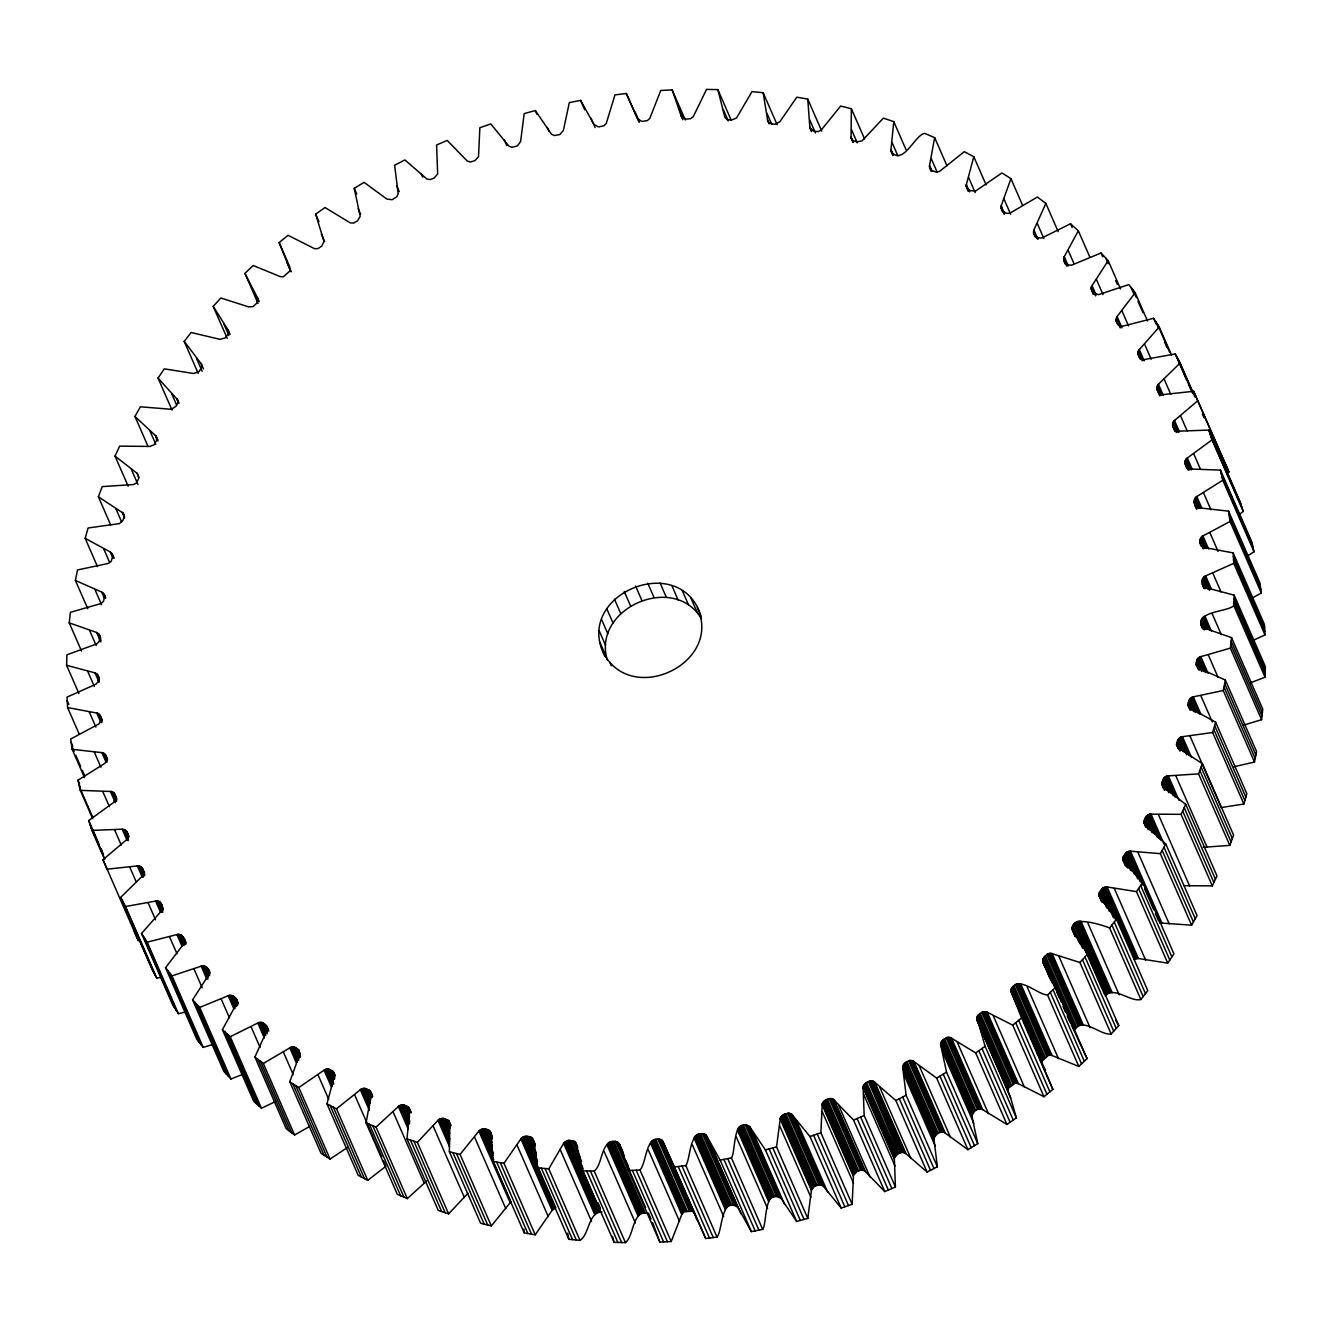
<?xml version="1.0" encoding="UTF-8"?>
<svg xmlns="http://www.w3.org/2000/svg" width="1332" height="1332" viewBox="0 0 1332 1332"><rect width="100%" height="100%" fill="white"/><g stroke="black" fill="none" stroke-linecap="round" stroke-linejoin="round"><path stroke-width="1.5" d="M1075.24 936.479C1061.221 911.454 1101.581 924.741 1109.606 927.971L1140.858 999.499L1147.801 990.642L1102.763 887.928L1107.142 886.962L1136.479 891.624L1167.731 963.153L1138.394 958.491L1134.015 959.456M892.84 155.511L890.975 149.667L893.772 121.628L883.382 118.132L861.954 140.976L856.543 141.875L852.647 140.376L851.031 137.779L851.381 108.741L840.659 106.044L821.095 130.236L817.981 131.652L813.735 131.102L809.873 127.855L807.758 99.084L800.432 97.802L796.769 97.203L779.903 121.711L775.041 124.342L769.779 123.36L767.732 121.046L763.153 92.707L751.981 91.625L736.496 118.049L731.351 120.08L727.106 119.497L724.858 117.366L717.865 89.627L706.543 89.377L693.256 116.683L690.525 118.715L686.18 119.097L681.518 116.85L672.144 89.893L660.772 90.476L649.766 118.481L647.202 120.679L641.724 121.428L637.495 118.598L626.306 93.49L614.951 94.888L606.276 123.426L603.879 125.807L598.451 126.94L593.972 124.442L580.602 100.383L576.839 101.099L569.33 102.597L563.369 130.469L559.823 134.549L554.378 135.548L551.465 134.216L535.347 110.556L524.209 113.57L520.596 141.608L517.382 145.904L512.004 147.286L508.974 146.187L490.792 123.926L479.87 127.722L478.488 156.81L474.708 160.722L470.496 162.005L467.349 161.139L447.219 140.426L436.58 144.988L437.662 173.893L434.215 178.022L430.086 179.62L426.856 178.988L404.895 159.94L394.622 165.235L398.151 193.773L396.853 196.736L392.157 199.683L386.829 199.067L364.086 182.351L354.229 188.345L360.206 216.35L357.442 220.896L353.596 223.043L350.249 222.894L325.041 207.526L315.651 214.169L324.042 241.492L321.661 246.187L317.965 248.601L314.602 248.701L288.012 235.298L279.154 242.574L290.659 271.262M1247.618 555.927L1254.045 551.748L1251.697 541.641L1220.445 470.113L1189.276 468.964L1186.562 467.332L1185.497 464.868L1184.947 461.571L1186.396 458.658L1212.003 439.91L1208.79 430.07L1177.405 431.202L1174.541 429.786L1172.826 426.24L1173.642 421.212L1197.751 400.765L1193.688 391.275L1162.303 394.672L1159.306 393.473L1156.875 389.127L1158.424 384.199L1180.135 363.037L1175.24 353.929L1144.038 359.59L1140.925 358.624L1139.243 356.51L1137.878 353.496L1138.577 350.399L1159.24 326.973L1153.562 318.298L1122.726 326.19L1119.529 325.458L1116.366 321.561L1117.065 316.533L1135.197 292.757L1128.77 284.598L1098.5 294.655L1093.605 292.824L1091.308 289.593L1091.474 286.48L1108.191 260.639L1101.031 253.013L1071.511 265.185L1068.197 264.935L1065.067 262.371L1063.768 257.609L1078.337 230.786L1070.528 223.759L1041.924 237.962L1038.577 237.962L1034.448 234.948L1033.882 230.003L1045.853 203.413L1037.412 197.019L1009.939 213.17L1006.576 213.42L1002.18 210.722L1001.181 205.861L1010.938 178.655L1001.93 172.944L975.723 190.942L970.329 190.659L966.999 188.328L966.133 185.398L973.792 156.693L964.268 151.681L939.51 171.428L936.18 172.161L931.318 170.163L929.503 165.584L934.664 137.629L924.674 133.383C914.834 134.815 903.179 166.3 891.191 151.731M78.938 693.556L66.6 665.317L66.916 654.795L96.903 643.839L99.217 641.408L99.867 636.33L96.687 632.5L69.214 622.86L70.413 612.32L101.049 603.513L103.546 601.248L104.629 596.203L101.815 592.124L75.408 580.452L77.506 569.963L108.591 563.369L111.255 561.272L112.754 556.277L110.306 551.981L85.165 538.344L88.112 527.972L119.464 523.626L123.293 519.746L124.242 515.767L122.96 512.987L98.385 496.803L102.198 486.613L133.616 484.532L136.563 482.817L138.878 478.055L137.213 473.393L115.018 456.093L119.664 446.137L149.817 446.42L154.029 444.838L156.71 440.226L156.16 436.213L134.948 416.45L140.393 406.809L171.362 409.29L175.99 406.293L177.905 402.53L177.389 399.5L158.058 378.122L164.269 368.847L193.606 373.509L198.868 371.795L201.781 367.299L201.532 364.219L184.199 341.358L191.142 332.5L219.813 339.31L225.158 337.978L228.438 333.683L228.438 330.569L213.22 306.36L220.846 297.985L248.651 306.909L253.08 306.576L257.126 302.847L257.958 298.768L244.938 273.376L253.197 265.518L279.986 276.507L283.3 276.84L289.76 271.112L289.593 268.015L286.546 261.855M1250.715 682.717L1265.084 677.205L1233.832 605.677L1234.148 595.154L1205.76 587.612L1202.247 584.049L1202.48 578.97L1204.594 576.39L1233.748 563.353L1233.166 552.913L1202.979 547.219L1200.598 545.188L1199.866 541.292L1201.914 536.496L1230.052 521.461L1228.587 511.155L1197.801 507.708L1195.254 505.877L1194.188 502.081L1195.836 497.169L1222.793 480.219L1220.445 470.113M1265.084 677.205L1265.4 666.683L1234.148 595.154M524.558 1136.263L555.81 1207.791L552.097 1210.288L535.231 1234.797L503.979 1163.269L521.561 1137.894L526.823 1136.229L530.968 1137.112L533.016 1139.426L537.595 1167.764L568.847 1239.293L580.019 1240.375L548.784 1168.847L563.619 1143.339L568.264 1140.375L573.642 1140.975L575.89 1143.106L582.883 1170.845L614.135 1242.373L625.457 1242.623L594.205 1171.094C603.196 1164.235 600.466 1139.659 615.7 1141.407L659.856 1242.107L671.228 1241.524L639.976 1169.995C646.919 1162.803 645.254 1133.199 662.037 1140.209L705.694 1238.51L717.049 1237.112L685.813 1165.583C690.958 1158.107 689.21 1126.739 706.193 1135.164L738.028 1207.558L751.398 1231.617L762.67 1229.403L731.418 1157.874C736.08 1151.664 732.117 1115.916 749.949 1127.055L781.201 1198.584L796.653 1221.444L807.791 1218.43L811.404 1190.392L814.618 1186.096L819.996 1184.714L823.026 1185.813L841.208 1208.074L852.13 1204.278L853.512 1175.19L857.292 1171.278L861.504 1169.995L864.651 1170.861L884.781 1191.574L895.42 1187.012L894.338 1158.107L897.785 1153.978L901.914 1152.38L905.144 1153.013L927.105 1172.06L937.378 1166.765L933.849 1138.227L936.962 1133.865L940.958 1132L944.255 1132.383L967.914 1149.649L977.771 1143.655L971.794 1115.65L974.558 1111.104L978.404 1108.957L981.751 1109.106L1006.959 1124.474L1016.349 1117.831L1010.655 1097.951L976.922 1019.996L977.505 1015.9L981.717 1012.353L987.162 1012.187L1012.753 1025.174L1043.988 1096.702L1052.846 1089.426L1010.805 990.409C1017.265 973.476 1037.578 994.937 1047.551 994.954L1078.803 1066.482L1087.062 1058.624L1055.81 987.095L1043.172 962.67L1042.74 959.623L1044.388 956.776L1047.668 953.895L1051.015 953.312L1079.902 962.487L1111.154 1034.015L1118.78 1025.64L1087.528 954.112L1072.31 929.903M1010.655 1097.951L1008.174 1091.524L1008.257 1088.411L1015.151 1083.149L1018.397 1083.715L1043.988 1096.702M1202.746 628.92C1192.923 610.639 1226.206 612.587 1233.832 605.677M1203.296 847.285L1229.802 845.387L1233.615 835.197L1202.363 763.669L1178.62 748.151L1176.506 744.705L1177.854 739.693L1181.284 736.846L1212.636 732.5L1215.6 722.127L1189.559 707.891L1188.044 705.244L1188.66 701.215L1192.173 697.102L1223.242 690.509L1223.975 687.012L1225.34 680.019L1198.001 667.832L1196.253 665.301L1196.336 662.57L1197.202 659.223L1199.699 656.959L1230.335 648.151L1231.534 637.612L1204.061 627.971L1201.098 625.158M895.42 1187.012L864.168 1115.483L863.086 1086.579L866.533 1082.45L870.662 1080.851L873.892 1081.484L895.853 1100.532L927.105 1172.06M807.791 1218.43L776.539 1146.902L780.385 1117.814L784.448 1114.185L788.744 1113.186L791.791 1114.285L809.973 1136.546L841.208 1208.074M852.13 1204.278L820.878 1132.749L822.26 1103.662L826.04 1099.766L830.252 1098.467L833.399 1099.333L853.546 1120.046L884.781 1191.574M1167.731 963.153L1173.942 953.879L1142.689 882.35L1123.359 860.972L1123.159 856.909L1127.188 851.847L1130.518 851.181L1160.355 853.662L1191.607 925.191L1159.506 922.926M467.998 1193.239L448.618 1213.868L438.228 1210.372L406.976 1138.843L409.773 1110.805L408.408 1107.009L403.646 1104.894L399.25 1105.743L376.074 1127.088L366.084 1122.843L371.345 1093.838L368.481 1089.792L364.568 1088.311L361.238 1089.043L336.48 1108.79L326.956 1103.778L334.432 1076.123L333.017 1071.378L328.388 1069.047L325.025 1069.529L298.818 1087.528L289.81 1081.817L299.567 1054.611L298.568 1049.749L294.189 1047.052L290.809 1047.302L263.336 1063.452L254.895 1057.059L266.866 1030.468L266.3 1025.523L262.171 1022.51L258.824 1022.51L230.236 1036.712L222.411 1029.686L236.979 1002.879L236.88 999.766L234.299 996.736L229.237 995.287L199.717 1007.458L192.574 999.832L209.274 973.992L209.44 970.878L207.143 967.648L202.248 965.817L171.978 975.873L165.551 967.715L183.683 943.938L184.399 938.91L181.235 935.014L178.022 934.281L147.186 942.174L141.508 933.499L162.188 910.072L162.154 905.061L159.823 901.847L156.726 900.882L125.508 906.543L120.629 897.435L143.073 875.424L144.039 872.377L142.657 868.68L138.445 865.8L107.059 869.197L102.997 859.706L127.106 839.26L128.305 836.28L126.84 831.518L122.211 829.22L91.958 830.402L90.859 827.122L88.745 820.562L113.486 802.563L115.817 797.851L114.202 793.139L111.488 791.508L80.303 790.359L77.955 780.252L104.912 763.319L106.593 760.489L106.21 756.526L102.947 752.763L72.161 749.317L70.696 739.01L98.834 723.992L100.733 721.278L100.699 717.265L97.785 713.253L67.582 707.558L67 697.119L96.154 684.082L98.268 681.501L98.501 676.423L94.988 672.86L66.6 665.317M1243.189 725.274L1261.587 719.68L1262.786 709.14L1231.534 637.612M977.771 1143.655L946.519 1072.127L940.542 1044.121L943.306 1039.576L947.169 1037.428L950.499 1037.578L975.707 1052.946L1006.959 1124.474M1184.065 885.697L1212.336 885.863L1216.982 875.907L1185.73 804.378L1163.535 787.079L1161.87 782.417L1164.185 777.655L1167.132 775.94L1198.55 773.859L1202.363 763.669M762.67 1229.403C767.315 1223.192 763.369 1187.445 781.201 1198.584M1101.681 901.897L1098.8 894.222L1102.763 887.928M1078.803 1066.482L1052.014 1055.493L1048.7 1055.16L1042.24 1060.888L1042.407 1063.985L1045.454 1070.145M1233.948 766.733L1254.494 762.037L1256.592 751.548L1225.34 680.019M937.378 1166.765L906.126 1095.237L902.597 1066.699L905.71 1062.337L909.706 1060.472L913.003 1060.855L936.662 1078.121L967.914 1149.649M604.994 656.426C571.977 594.671 680.769 549.417 701.231 616.566M607.309 660.056C591.641 608.391 674.075 572.26 701.481 618.814M1191.607 925.191L1197.052 915.55L1165.8 844.022L1145.287 825.041L1143.838 822.343L1145.97 816.483L1149.799 814.135L1181.084 814.335L1185.73 804.378M717.049 1237.112C722.294 1231.484 721.128 1195.087 738.028 1207.558M1189.992 736.013L1221.244 807.542L1243.888 804.029L1246.835 793.656L1215.6 722.127M671.228 1241.524L681.751 1214.518L683.799 1211.887L692.39 1211.138L694.505 1213.402L696.869 1219.862M625.457 1242.623C634.248 1235.746 632.067 1209.622 648.035 1213.202M580.019 1240.375C589.527 1234.314 588.361 1211.654 602.031 1212.003M1160.355 853.662L1165.8 844.022M1111.154 1034.015C1100.082 1035.613 1082.749 1016.1 1074.325 1030.119L1043.073 958.59M1136.479 891.624L1142.689 882.35M479.653 1130.235L510.905 1201.764L491.342 1225.956L460.089 1154.428L478.871 1131.068L482.767 1128.82L488.078 1129.653L490.875 1132.616L492.99 1161.387L524.242 1232.916L535.231 1234.797M1109.606 927.971L1116.549 919.13L1099.216 896.253M406.976 1138.843L417.366 1142.34L438.794 1119.496L443.14 1118.331L448.851 1120.828L449.8 1123.742L449.367 1151.73L480.619 1223.259L491.342 1225.956M1105.177 995.903C1114.335 985.747 1129.936 1002.213 1140.858 999.499M1079.902 962.487L1087.528 954.112M366.084 1122.843L397.336 1194.371L407.326 1198.617L426.973 1180.701M1047.551 994.954L1055.81 987.095M1012.753 1025.174L1021.594 1017.898L1010.805 990.409M326.956 1103.778L358.208 1175.307L367.732 1180.319L385.88 1166.316L383.416 1160.655M1238.677 514.901L1243.256 511.438L1240.042 501.598L1208.79 430.07M975.707 1052.946L985.097 1046.303L979.403 1026.423M289.81 1081.817L321.062 1153.346L330.07 1159.056L347.652 1147.385M936.662 1078.121L946.519 1072.127M254.895 1057.059L286.147 1128.587L294.588 1134.981L309.623 1126.456M1251.214 598.567L1261.304 592.99L1259.839 582.683L1228.587 511.155M895.853 1100.532L906.126 1095.237M222.411 1029.686L253.663 1101.214L261.472 1108.241L275.374 1101.597M1252.779 640.575L1265 634.881L1264.418 624.442L1233.166 552.913M853.546 1120.046L864.168 1115.483M192.574 999.832L223.809 1071.361L230.969 1078.987L243.49 1074.042M809.973 1136.546L820.878 1132.749M165.551 967.715L196.803 1039.243L203.23 1047.402L212.387 1044.521M749.949 1127.055L765.4 1149.916L776.539 1146.902M141.508 933.499L172.76 1005.027L178.438 1013.702L185.897 1011.92M706.193 1135.164L720.146 1160.089L731.418 1157.874M120.629 897.435L151.865 968.963L156.76 978.071L162.404 977.139M662.037 1140.209L674.442 1166.982L685.813 1165.583M615.7 1141.407L619.646 1144.554L628.604 1170.578L639.976 1169.995M582.883 1170.845L594.205 1171.094M537.595 1167.764L548.784 1168.847M492.99 1161.387L503.979 1163.269M449.367 1151.73L460.089 1154.428M603.429 652.847C631.401 706.759 722.96 663.369 697.319 607.625M1115.583 1020.329L1118.78 1025.64M1087.062 1058.624L1071.428 1025.024M449.733 1128.221L445.504 1118.98L449.7 1128.42M1179.986 751.198L1176.556 743.656L1179.02 749.3M371.861 1097.368L368.481 1089.792L371.711 1097.285M1176.839 742.607L1180.152 750.082M1193.688 391.275L1229.003 472.294L1197.751 400.765M1180.135 363.037L1194.937 396.919M1202.33 413.869L1203.978 417.632M1178.52 359.99L1193.322 393.872M1176.889 356.959L1192.523 392.724M1175.24 353.929L1186.762 380.286M1188.41 384.049L1190.875 389.693M1209.889 433.35L1241.141 504.878M1210.955 436.63L1242.207 508.141M1212.003 439.91L1243.256 511.438M1159.24 326.973L1171.577 355.211M1157.358 324.059L1169.696 352.297M1155.477 321.179L1158.757 328.704M1164.518 341.874L1166.982 347.535M1153.562 318.298L1156.026 323.942M1221.261 473.476L1252.513 545.004M1222.043 476.839L1253.295 548.368M1222.793 480.219L1254.045 551.748M1135.197 292.757L1147.535 320.995M1133.082 290.026L1136.362 297.552M1138.011 301.315L1142.956 312.62M1130.935 287.296L1133.399 292.94M1229.103 514.585L1260.355 586.113M1229.586 518.015L1260.838 589.543M1230.052 521.461L1261.304 592.99M1180.568 415.8L1187.145 430.869M1164.168 379.187L1170.745 394.255M1193.705 453.746L1200.282 468.797M1108.191 260.639L1120.512 288.877M1144.588 344.122L1151.164 359.19M1105.826 258.075L1108.291 263.719M1115.683 280.669L1117.332 284.432M1174.458 420.396L1179.386 431.701M1101.031 253.013L1102.68 256.776M1158.424 384.199L1163.352 395.487M1233.382 556.393L1264.634 627.921M1157.674 385.048L1161.787 394.455M1173.642 421.212L1178.57 432.5M1233.582 559.873L1264.834 631.401M1157.125 386.014L1161.238 395.421M1173.026 422.127L1177.138 431.551M1203.495 492.773L1210.905 509.706M1156.809 387.046L1160.089 394.572M1172.61 423.143L1176.722 432.55M1233.748 563.353L1265 634.881M1156.725 388.095L1160.006 395.621M1172.443 424.192L1175.723 431.735M1187.262 457.908L1192.19 469.197M1156.875 389.127L1159.739 395.737M1172.51 425.241L1174.974 430.885M1139.243 349.5L1144.188 360.789M1172.826 426.24L1174.924 431.185M1121.96 310.822L1128.537 325.89M1186.396 458.658L1191.324 469.946M1138.577 350.399L1142.689 359.806M1185.696 459.54L1189.809 468.947M1138.111 351.398L1142.207 360.805M1185.214 460.522L1189.309 469.946M1137.861 352.431L1140.342 358.092M1137.878 353.496L1140.242 359.174M1138.127 354.495L1139.759 358.258M1184.947 461.571L1188.227 469.097M1184.931 462.62L1188.211 470.146M1185.147 463.636L1187.145 468.631M1196.752 496.47L1201.697 507.775M1117.065 316.533L1121.994 327.822M1195.836 497.169L1200.765 508.458M1116.466 317.466L1120.578 326.889M1078.337 230.786L1089.859 257.143M1195.07 498.002L1199.183 507.409M1209.872 532.634L1218.097 551.465M1116.083 318.498L1120.195 327.905M1194.504 498.951L1198.617 508.358M1115.933 319.547L1118.397 325.191M1116.016 320.579L1117.665 324.359M1194.155 499.983L1197.451 507.509M1194.038 501.032L1197.335 508.574M1194.188 502.081L1196.652 507.725M1096.436 279.487L1103.013 294.555M1194.421 503.33L1196.885 508.974M1194.787 504.961L1196.419 508.724M1070.528 223.759L1072.16 227.522M1234.065 598.667L1265.317 670.196M1233.965 602.164L1265.217 673.692M1202.896 535.864L1208.64 549.05M1092.007 285.498L1096.119 294.921M1201.914 536.496L1206.842 547.785M1201.081 537.279L1206.026 548.568M1091.474 286.48L1095.587 295.887M1091.174 287.512L1093.639 293.157M1200.432 538.195L1204.544 547.602M1091.124 288.578L1093.589 294.222M1091.724 290.543L1093.372 294.305M1200.015 539.194L1204.128 548.601M1199.816 540.243L1203.096 547.785M1199.866 541.292L1203.146 548.834M1199.982 542.574L1201.631 546.336M1212.803 573.11L1221.028 591.941M1068.147 250.316L1073.908 263.503M1045.853 203.413L1058.191 231.635M1205.61 575.84L1211.371 589.027M1204.594 576.39L1210.355 589.577M1064.218 256.593L1068.331 266.017M1203.712 577.122L1209.456 590.292M1063.768 257.609L1067.065 265.135M1231.151 641.125L1262.403 712.653M1063.552 258.658L1066.849 266.184M1202.996 577.988L1207.924 589.293M1063.585 259.707L1065.234 263.47M1063.868 260.706L1065.5 264.469M1202.48 578.97L1206.592 588.378M1230.751 644.638L1262.003 716.166M1202.197 580.019L1205.477 587.545M1202.147 581.068L1205.443 588.594M1202.163 582.35L1204.628 588.011M1202.247 584.049L1203.895 587.812M1230.335 648.151L1261.587 719.68M1202.546 585.031L1204.195 588.794M1212.27 613.935L1221.311 634.648M1037.295 223.493L1043.872 238.545M1204.911 616.15L1211.487 631.218M1203.862 616.633L1209.606 629.803M1033.882 230.003L1037.994 239.41M1202.913 617.299L1207.841 628.587M1010.938 178.655L1022.46 205.011M1033.515 231.019L1036.812 238.545M1033.399 232.084L1035.047 235.847M1202.13 618.115L1207.058 629.42M1033.515 233.117L1035.164 236.88M1201.547 619.064L1205.643 628.471M1201.164 620.096L1205.277 629.503M1201.031 621.145L1204.328 628.671M1200.948 622.444L1204.228 629.969M1200.881 624.142L1202.53 627.905M1224.657 683.516L1255.909 755.044M1223.975 687.012L1255.21 758.541M1208.274 654.861L1218.131 677.455M1223.242 690.509L1254.494 762.037M1004.062 199.167L1010.638 214.236M1200.798 656.559L1208.191 673.493M1199.699 656.959L1206.276 672.011M1001.181 205.861L1004.461 213.386M1198.717 657.558L1205.293 672.61M1000.898 206.91L1004.195 214.435M1197.868 658.324L1203.629 671.495M1000.865 207.959L1002.513 211.721M1197.202 659.223L1202.147 670.529M1196.752 660.222L1201.68 671.528M1196.536 661.271L1199.816 668.797M1196.336 662.57L1199.616 670.096M1196.119 664.268L1198.584 669.913M973.792 156.693L986.13 184.915M1214.634 725.59L1245.886 797.119M1200.831 695.637L1212.336 721.994M1213.635 729.054L1244.887 800.582M1212.636 732.5L1243.888 804.029M968.63 177.506L975.207 192.574M1193.272 696.786L1200.681 713.736M1192.173 697.102L1199.566 714.052M1191.141 697.635L1197.718 712.703M966.316 184.349L969.596 191.875M966.133 185.398L968.597 191.042M1190.242 698.351L1195.986 711.521M966.183 186.447L968.131 191.209M1189.493 699.217L1195.254 712.387M1188.96 700.182L1193.905 711.471M1188.66 701.215L1192.773 710.622M1188.344 702.497L1191.641 710.023M1187.994 704.195L1190.458 709.839M1188.044 705.244L1189.976 710.006M934.664 137.629L947.002 165.867M1201.114 767.066L1232.366 838.594M1199.849 770.462L1231.101 841.99M931.251 158.641L937.012 171.811M1182.416 736.613L1191.457 757.309M1198.55 773.859L1229.802 845.387M1181.284 736.846L1189.509 755.677M1180.219 737.312L1187.628 754.245M929.503 165.584L931.967 171.229M1179.27 737.961L1186.679 754.894M929.403 166.633L931.051 170.396M929.553 167.666L931.201 171.428M1178.47 738.76L1184.231 751.947M1177.854 739.693L1182.799 750.998M1177.471 740.725L1181.584 750.132M1176.506 744.705L1178.154 748.467M893.772 121.628L906.11 149.867M1175.823 775.723L1207.075 847.252M1184.215 807.708L1215.45 879.237M892.14 142.674L897.885 155.844M1168.281 775.773L1178.97 800.249M1182.666 811.022L1213.902 882.55M1167.132 775.94L1176.189 796.653M1166.049 776.323L1175.09 797.019M890.975 149.667L893.439 155.328M1165.05 776.906L1173.276 795.72M1181.084 814.335L1212.336 885.863M890.958 150.732L892.607 154.495M1164.185 777.655L1170.761 792.707M1163.502 778.554L1169.246 791.724M1163.019 779.536L1168.78 792.723M1162.503 780.785L1166.616 790.192M1161.87 782.417L1165.167 789.943M1161.737 783.466L1164.418 790.126M1161.854 784.515L1163.485 788.278M851.381 108.741L864.535 138.861M1158.424 814.551L1189.676 886.08M1150.948 814.052L1164.101 844.172M851.531 129.72L857.275 142.89M1149.799 814.135L1161.321 840.475M1164.002 847.252L1195.254 918.78M1148.684 814.435L1159.373 838.894M1147.651 814.934L1157.508 837.528M850.948 136.73L853.429 142.374M851.031 137.779L852.996 142.524M1162.187 850.465L1193.439 921.994M1146.735 815.634L1154.944 834.448M1145.97 816.483L1153.379 833.416M1145.42 817.432L1151.997 832.5M1144.804 818.647L1149.732 829.936M1144.038 820.246L1148.151 829.653M1143.805 821.295L1146.286 826.939M1143.838 822.343L1145.736 827.105M1137.894 852.23L1169.146 923.759M807.758 99.084L821.727 131.085M1130.518 851.181L1161.77 922.71M1129.386 851.181L1160.638 922.71M809.673 119.847L815.434 133.017M1128.254 851.398L1143.056 885.281M1144.704 889.043L1153.745 909.756M1155.393 913.519L1158.69 921.045M1127.188 851.847L1140.342 881.951M809.706 126.84L811.355 130.603M809.873 127.855L811.521 131.635M1126.223 852.463L1137.728 878.82M1140.642 885.447L1171.894 956.975M1125.39 853.263L1134.448 873.975M1124.757 854.178L1132.167 871.128M1124.042 855.344L1130.668 870.412M1138.577 888.544L1169.829 960.072M1123.159 856.909L1128.087 868.198M1122.843 857.941L1126.955 867.348M1122.776 858.99L1125.623 865.567M1122.943 860.022L1125.423 865.667M1114.351 888.544L1145.603 960.072M763.153 92.707L777.139 124.709M1107.142 886.962L1138.394 958.491M1106.01 886.879L1137.262 958.407M766.849 113.12L771.777 124.409M1104.877 887.012L1136.129 958.541M1103.778 887.378L1135.031 958.907M767.465 120.046L769.113 123.809M1101.88 888.677L1115.051 918.797M1101.181 889.56L1113.519 917.781M1114.251 922.094L1145.503 993.622M1100.382 890.675L1109.423 911.371M1104.345 902.363L1106.809 908.008M1099.366 892.157L1104.295 903.446M1098.967 893.173L1103.079 902.58M1098.8 894.222L1102.097 901.764M1098.9 895.271L1101.414 900.898M1111.937 925.041L1143.189 996.569M1087.961 923.276L1119.196 994.804M717.865 89.627L731.018 119.747M1080.951 921.161L1112.187 992.69M1079.836 920.995L1111.088 992.523M1078.704 921.045L1109.956 992.573M723.309 109.574L728.238 120.879M1077.588 921.328L1108.823 992.856M1076.522 921.811L1107.774 993.339M1075.59 922.493L1106.842 994.022M1074.824 923.326L1106.076 994.854M1073.925 924.375L1104.361 994.022M1072.793 925.807L1082.666 948.384M1076.855 936.396L1080.152 943.938M1072.327 926.789L1078.903 941.857M1084.997 956.925L1116.249 1028.437M1072.077 927.838L1076.189 937.245M1072.077 928.887L1075.357 936.429M1082.466 959.706L1113.718 1031.234M1058.857 956.193L1090.109 1027.721M1052.097 953.562L1083.349 1025.091M1051.015 953.312L1082.267 1024.841M1049.882 953.279L1081.134 1024.808M672.144 89.893L685.314 120.013M1048.75 953.479L1080.002 1025.007M679.303 109.257L683.416 118.665M1047.668 953.895L1078.92 1025.424M681.102 115.917L682.75 119.68M1046.686 954.495L1077.938 1026.023M1045.354 955.777L1076.606 1027.305M1044.388 956.776L1075.64 1028.304M1043.622 957.625L1074.874 1029.153M1046.752 968.564L1061.554 1002.43M1063.202 1006.209L1065.667 1011.854M1067.315 1015.617L1069.779 1021.261M1042.74 959.623L1055.077 987.844M1056.726 991.607L1059.19 997.268M1063.302 1006.676L1065.766 1012.32M1067.415 1016.083L1070.695 1023.609M1042.64 960.672L1052.513 983.266M1042.789 961.704L1051.015 980.519M1043.172 962.67L1045.653 968.314M1047.285 972.077L1049.766 977.721M1053.079 989.743L1084.315 1061.271M1050.315 992.357L1081.567 1063.885M1027.238 987.095L1058.49 1058.624M1020.762 983.965L1052.014 1055.493M1019.713 983.632L1050.965 1055.16M1018.597 983.516L1049.849 1055.044M1017.465 983.632L1048.7 1055.16M1016.349 983.982L1047.601 1055.51M635.131 112.138L639.243 121.545M626.306 93.49L639.144 122.361M1015.334 984.514L1046.586 1056.043M1013.902 985.697L1045.154 1057.225M1012.853 986.629L1044.105 1058.157M1012.037 987.428L1043.289 1058.957M1011.404 988.344L1042.656 1059.872M1010.988 989.36L1042.24 1060.888M1010.871 991.458L1042.407 1063.985M1021.594 1017.898L1052.846 1089.426M1018.664 1020.329L1049.916 1091.857M1015.717 1022.76L1046.969 1094.288M993.306 1015.817L1024.541 1087.345M987.162 1012.187L1018.397 1083.715M986.146 1011.787L1017.398 1083.299M985.047 1011.587L1016.299 1083.116M983.898 1011.621L1015.151 1083.149M982.783 1011.87L1014.035 1083.399M591.042 118.215L595.154 127.622M981.717 1012.353L1012.969 1083.865M980.219 1013.436L1011.471 1084.964M580.602 100.383L584.715 109.79M979.087 1014.285L1010.339 1085.813M978.221 1015.017L1009.473 1086.546M977.505 1015.9L1008.757 1087.428M977.005 1016.882L1008.257 1088.411M976.739 1017.931L1007.991 1089.459M976.706 1018.98L1007.958 1090.508M976.922 1019.996L1008.174 1091.524M985.097 1046.303L1016.349 1117.831M981.984 1048.534L1013.236 1120.062M978.853 1050.748L1010.106 1122.277M957.242 1042.14L988.494 1113.669M951.464 1038.061L982.716 1109.589M950.499 1037.578L981.751 1109.106M949.433 1037.295L980.685 1108.823M948.301 1037.245L979.553 1108.773M947.169 1037.428L978.404 1108.957M946.07 1037.828L977.322 1109.34M547.335 127.456L548.984 131.219M944.488 1038.793L975.74 1110.322M943.306 1039.576L974.558 1111.104M942.373 1040.259L973.625 1111.787M535.347 110.556L536.979 114.319M941.591 1041.091L972.843 1112.62M941.025 1042.04L972.277 1113.569M940.658 1043.056L971.91 1114.584M940.542 1044.121L971.794 1115.65M940.675 1045.154L971.927 1116.682M942.59 1051.781L973.842 1123.309M943.256 1074.141L974.508 1145.67M939.959 1076.139L971.211 1147.668M919.296 1065.933L950.548 1137.461M913.918 1061.404L945.171 1132.933M913.003 1060.855L944.255 1132.383M911.97 1060.505L943.222 1132.034M910.855 1060.372L942.107 1131.9M909.706 1060.472L940.958 1132M908.607 1060.788L939.843 1132.317M504.262 139.793L506.726 145.438M906.942 1061.654L938.194 1133.182M905.71 1062.337L936.962 1133.865M904.728 1062.953L935.98 1134.481M903.895 1063.735L935.147 1135.264M903.246 1064.651L934.481 1136.163M902.796 1065.65L934.048 1137.178M902.597 1066.699L933.849 1138.227M902.63 1067.748L933.882 1139.276M903.962 1074.524L935.214 1146.053M691.025 598.284L697.285 612.587M682.367 590.809L688.627 605.111M902.713 1097.035L933.965 1168.564M899.3 1098.8L930.552 1170.329M671.861 585.614L678.105 599.916M660.089 583.016L666.35 597.319M879.686 1087.029L910.938 1158.557M874.758 1082.117L906.01 1153.645M873.892 1081.484L905.144 1153.013M872.893 1081.051L904.145 1152.58M871.794 1080.851L903.046 1152.38M870.662 1080.851L901.914 1152.38M869.53 1081.084L900.782 1152.613L868.464 1081.534L899.083 1153.362M866.533 1082.45L897.785 1153.978M647.768 583.166L654.012 597.469M865.517 1082.983L896.769 1154.511M864.618 1083.699L895.87 1155.227M863.902 1084.564L895.154 1156.093M863.369 1085.547L894.621 1157.075M863.086 1086.579L894.338 1158.107M863.019 1087.645L894.272 1159.173M863.769 1094.538L895.021 1166.066M635.58 586.047L641.841 600.349M860.639 1117.032L891.874 1188.56M857.092 1118.547L888.344 1190.075M624.275 591.508L630.519 605.81M838.677 1105.327L869.929 1176.855M834.198 1100.016L865.45 1171.544M833.399 1099.333L864.651 1170.861M614.468 599.2L620.712 613.503M832.45 1098.833L863.702 1170.362M831.384 1098.534L862.637 1170.062M830.252 1098.467L861.504 1169.995M829.12 1098.617L860.372 1170.145M827.355 1099.25L858.607 1170.778M826.04 1099.766L857.292 1171.278M421.062 173.443L422.694 177.206M824.974 1100.232L856.226 1171.76M824.025 1100.881L855.277 1172.41M823.243 1101.697L854.495 1173.226M606.759 608.707L613.003 623.01M822.643 1102.646L853.895 1174.175M822.26 1103.662L853.512 1175.19M822.11 1104.711L853.362 1176.239M822.277 1111.704L853.529 1183.232M601.581 619.463L607.825 633.766M599.233 630.852L605.477 645.154M817.249 1134.032L848.501 1205.56M609.723 662.187L611.288 665.767M599.866 642.191L606.11 656.493M813.602 1135.297L844.854 1206.825M396.786 185.947L399.25 191.592M796.503 1120.678L827.738 1192.207M792.523 1115.034L823.759 1186.562M791.791 1114.285L823.026 1185.813M790.875 1113.718L822.127 1185.247M789.859 1113.336L821.095 1184.864M788.744 1113.186L819.996 1184.714M787.612 1113.252L818.847 1184.781M785.813 1113.752L817.065 1185.28M784.448 1114.185L815.7 1185.696M783.366 1114.568L814.618 1186.096M782.367 1115.15L813.619 1186.679M781.518 1115.916L812.77 1187.445M780.852 1116.815L812.087 1188.344M780.385 1117.814L811.638 1189.343M780.152 1118.863L811.404 1190.392M779.703 1125.89L810.955 1197.418M354.229 188.345L356.693 193.989M772.826 1147.934L804.078 1219.463M769.13 1148.933L800.365 1220.462M358.158 208.691L360.622 214.352M765.4 1149.916L796.653 1221.444M753.413 1133.016L784.665 1204.544M749.3 1126.256L780.535 1197.784M748.451 1125.623L779.703 1197.135M747.468 1125.174L778.704 1196.702M746.37 1124.924L777.622 1196.452M745.237 1124.924L776.489 1196.452M743.423 1125.29L774.675 1196.819M742.041 1125.607L773.293 1197.135M740.925 1125.923L772.177 1197.451M739.893 1126.439L771.145 1197.967M738.994 1127.155L770.229 1198.683M738.244 1128.004L769.496 1199.533M737.695 1128.97L768.947 1200.498M737.379 1130.002L768.631 1201.531M736.346 1137.012L767.598 1208.54M315.651 214.169L318.947 221.711M727.672 1158.624L758.924 1230.152M321.345 234.049L324.625 241.575M723.909 1159.373L755.161 1230.901M720.146 1160.089L751.398 1231.617M709.706 1142.257L740.958 1213.785M705.411 1134.464L736.663 1205.993M704.462 1133.948L735.714 1205.477M703.413 1133.632L734.665 1205.16M702.297 1133.532L733.549 1205.06M700.466 1133.765L731.701 1205.293M699.067 1133.998L730.319 1205.527M697.935 1134.231L729.187 1205.76M696.869 1134.664L728.121 1206.193M695.903 1135.314L727.155 1206.842M695.104 1136.113L726.356 1207.641M694.472 1137.045L725.724 1208.574M694.072 1138.061L725.324 1209.589M692.457 1145.021L723.709 1216.549M279.154 242.574L289.843 267.049M289.593 268.015L291.225 271.795M682.017 1166.083L713.269 1237.611M678.238 1166.549L709.49 1238.077M674.442 1166.982L705.694 1238.51M662.753 1140.975L694.505 1213.402M661.138 1139.609L692.39 1211.138M660.123 1139.21L691.375 1210.738M659.024 1139.043L690.276 1210.572M657.891 1139.076L689.127 1210.605M655.794 1139.26L687.046 1210.788M654.645 1139.426L685.897 1210.955M653.562 1139.792L684.798 1211.321M652.547 1140.359L683.799 1211.887M651.681 1141.108L682.933 1212.636M650.982 1141.99L682.234 1213.519M650.499 1142.989L681.751 1214.518M648.301 1149.849L679.553 1221.377M257.575 297.802L259.207 301.581M253.996 291.924L258.108 301.332M244.938 273.376L258.092 303.48M636.18 1170.212L667.432 1241.74M632.384 1170.412L663.636 1241.94M619.23 1143.622L622.943 1152.097M618.581 1142.806L624.342 1155.976M617.748 1142.14L624.325 1157.192M625.973 1160.955L628.438 1166.616M621.445 1151.214L629.67 1170.045M648.584 1213.335L651.048 1218.98M616.783 1141.674L645.57 1207.541M613.869 1141.391L645.121 1212.919M612.47 1141.407L643.722 1212.936M611.338 1141.474L642.59 1213.002M610.222 1141.757L641.475 1213.286M609.174 1142.257L640.426 1213.785M608.258 1142.956L639.51 1214.484M607.492 1143.788L638.744 1215.317M606.926 1144.754L638.178 1216.283M604.162 1151.481L635.414 1223.009M227.972 329.653L230.086 334.332M223.893 324.076L228.821 335.364M213.22 306.36L227.206 338.361M590.426 1171.028L621.678 1242.556M575.89 1143.106L577.539 1146.869M575.324 1142.24L577.788 1147.884M574.558 1141.507L577.039 1147.152M573.642 1140.975L578.571 1152.263M586.663 1170.945L617.915 1242.473M577.455 1150.898L579.92 1156.542M572.593 1140.625L581.634 1161.338M570.779 1140.475L583.116 1168.713M597.918 1202.58L600.382 1208.241M569.397 1140.392L600.649 1211.92M568.264 1140.375L599.517 1211.904M567.132 1140.592L598.384 1212.12M566.067 1141.008L597.302 1212.536M565.084 1141.641L596.336 1213.152M564.252 1142.423L595.504 1213.952M563.619 1143.339L594.871 1214.867M560.322 1149.882L591.558 1221.411M200.982 363.336L203.496 368.964M196.403 358.108L202.164 371.295M533.016 1139.426L534.665 1143.189M184.199 341.358L198.185 373.343M532.534 1138.51L534.998 1144.155M531.834 1137.728L535.131 1145.254M545.038 1168.514L576.29 1240.042M530.968 1137.112L535.081 1146.536M529.97 1136.696L534.898 1148.001M533.899 1147.351L536.363 1152.996M528.188 1136.412L536.413 1155.244M541.325 1168.147L572.56 1239.676M526.823 1136.229L537.512 1160.705M525.707 1136.129L537.212 1162.486M523.459 1136.612L554.711 1208.141M522.444 1137.162L553.696 1208.69M521.561 1137.894L552.813 1209.423M520.845 1138.76L552.097 1210.288M517.016 1145.104L548.268 1216.632M177.389 399.5L179.037 403.263M176.773 398.668L178.405 402.43M171.728 393.822L176.656 405.128M489.843 1130.818L492.324 1136.462M489.044 1130.152L492.324 1137.678M488.078 1129.653L492.191 1139.06M158.058 378.122L172.044 410.123M486.347 1129.236L492.091 1142.406M500.316 1162.669L531.568 1234.198M485.015 1128.953L492.407 1145.886M483.899 1128.77L492.124 1147.601M482.767 1128.82L493.456 1153.296M496.653 1162.037L527.905 1233.565M481.651 1129.086L493.156 1155.443M480.586 1129.569L493.756 1159.689M478.871 1131.068L510.123 1202.596M474.542 1137.128L505.794 1208.657M156.16 436.213L157.809 439.976M155.461 435.431L157.925 441.075M150 431.002L155.761 444.189M448.851 1120.828L451.032 1125.473M448.101 1120.095L450.566 1125.74M447.186 1119.529L450.482 1127.055M444.205 1118.597L449.15 1129.886M443.14 1118.331L449.717 1133.399M442.008 1118.297L449.4 1135.247M134.948 416.45L148.102 446.553M456.51 1153.545L487.762 1225.074M440.875 1118.48L449.916 1139.193M439.776 1118.897L449.65 1141.474M438.794 1119.496L449.483 1143.972M452.93 1152.646L484.182 1224.175M437.962 1120.262L449.467 1146.619M433.15 1126.039L464.402 1197.568M137.213 473.393L138.861 477.156M131.352 469.413L137.945 484.465M409.09 1107.808L411.205 1112.503M408.408 1107.009L410.889 1112.653M407.559 1106.376L410.023 1112.037M405.944 1105.71L409.224 1113.236M404.695 1105.227L409.623 1116.532M403.646 1104.894L409.407 1118.064M402.53 1104.777L409.923 1121.711M401.382 1104.877L409.607 1123.708M417.366 1142.34L448.618 1213.868M400.283 1105.21L408.508 1124.025M399.25 1105.743L408.291 1126.439M115.018 456.093L128.172 486.197M413.886 1141.191L445.138 1212.719M398.351 1106.442L408.208 1129.037M410.423 1140.026L441.675 1211.554M393.106 1111.904L424.342 1183.432M122.96 512.987L124.609 516.749M122.128 512.321L124.609 517.982M370.812 1091.84L372.46 1095.603M115.917 508.807L121.678 521.977M370.213 1090.991L372.677 1096.636M369.43 1090.309L371.894 1095.953M366.683 1088.943L370.796 1098.351M365.667 1088.527L370.612 1099.816M364.568 1088.311L370.329 1101.497M363.436 1088.344L370.013 1103.396M362.304 1088.594L369.713 1105.527M361.238 1089.043L369.464 1107.874M360.289 1089.693L369.347 1110.405M376.074 1127.088L407.326 1198.617M98.385 496.803L110.722 525.041M372.744 1125.69L403.979 1197.218M369.414 1124.275L400.649 1195.803M354.628 1094.787L381.768 1156.892M111.905 553.346L114.069 558.008M111.189 552.58L113.67 558.225M110.306 551.981L112.77 557.625M333.749 1072.143L335.398 1075.906M333.017 1071.378L334.665 1075.157M103.763 548.951L109.524 562.137M331.551 1070.478L334.848 1078.004M330.419 1069.812L334.532 1079.22M329.454 1069.33L333.566 1078.737M328.388 1069.047L333.316 1080.335M327.256 1068.98L333.832 1084.048M326.124 1069.146L332.7 1084.198M325.025 1069.529L332.434 1086.462M324.026 1070.112L331.435 1087.062M336.48 1108.79L367.732 1180.319M85.165 538.344L97.486 566.583M333.3 1107.142L364.535 1178.67M317.998 1074.807L328.688 1099.266M330.12 1105.477L361.372 1177.005M104.129 594.205L105.777 597.968M103.53 593.356L105.178 597.119M102.747 592.64L105.211 598.284M101.815 592.124L104.279 597.768M298.568 1049.749L300.216 1053.512M297.202 1048.734L300.483 1056.259M296.12 1047.984L300.233 1057.392M295.221 1047.418L299.334 1056.825M94.988 589.593L101.565 604.661M294.189 1047.052L299.117 1058.357M293.073 1046.919L298.818 1060.089M291.924 1047.002L297.685 1060.172M290.809 1047.302L297.402 1062.37M289.777 1047.818L296.353 1062.869M283.4 1052.08L293.273 1074.674M298.818 1087.528L330.07 1159.056M99.201 634.382L100.832 638.161M75.408 580.452L87.746 608.674M98.535 633.582L100.166 637.345M295.804 1085.647L327.056 1157.175M97.686 632.95L100.966 640.476M96.687 632.5L100.799 641.907M292.807 1083.748L324.042 1155.277M266.883 1026.389L268.515 1030.152M266.3 1025.523L268.764 1031.168M264.019 1023.575L267.316 1031.101M263.17 1022.943L267.282 1032.35M262.171 1022.51L267.116 1033.798M261.089 1022.277L266.017 1033.582M89.627 630.502L96.22 645.554M259.956 1022.277L265.701 1035.464M258.824 1022.51L264.569 1035.68M257.742 1022.943L264.319 1038.011M97.669 674.541L99.301 678.321M96.92 673.809L99.384 679.453M251.065 1026.756L260.106 1047.468M96.021 673.226L99.317 680.769M94.988 672.86L99.101 682.267M236.38 998.867L238.028 1002.63M235.681 998.101L238.145 1003.745M234.299 996.736L237.595 1004.278M263.336 1063.452L294.588 1134.981M233.516 996.053L237.612 1005.46M232.567 995.537L236.68 1004.944M69.214 622.86L81.552 651.098M231.502 995.237L236.43 1006.526M260.506 1061.338L291.758 1132.866M230.369 995.154L235.314 1006.443M257.692 1059.206L288.944 1130.735M87.746 671.395L94.322 686.446M229.237 995.287L234.998 1008.474M228.138 995.653L233.899 1008.823M100.15 715.284L102.181 719.996M99.534 714.435L101.998 720.079M98.734 713.752L102.015 721.278M97.785 713.253L101.881 722.66M96.72 712.953L100.816 722.377M208.391 969.113L210.04 972.876M221.195 998.983L229.42 1017.814M207.143 967.648L209.607 973.292M206.41 966.899L209.707 974.425M205.528 966.316L209.64 975.723M204.495 965.933L208.608 975.34M203.396 965.767L208.325 977.055M202.248 965.817L208.008 979.003M201.132 966.1L206.893 979.286M89.311 712.037L95.887 727.089M230.236 1036.712L261.472 1108.241M105.494 754.595L107.609 759.273M227.605 1034.381L258.858 1105.91M104.812 753.812L107.276 759.456M103.946 753.179L107.226 760.705M184.399 938.91L186.03 942.673M102.947 752.763L107.059 762.17M183.833 938.028L185.481 941.791M224.991 1032.05L256.244 1103.562M182.717 936.479L186.014 944.005M182.068 935.663L185.348 943.189M101.848 752.547L105.961 761.954M181.235 935.014L185.331 944.421M180.253 934.564L184.349 943.972M179.171 934.315L184.099 945.603M193.972 968.947L202.198 987.778M178.022 934.281L182.967 945.587M176.89 934.498L181.835 945.787M114.752 794.022L116.733 798.767L114.202 793.139M113.436 792.407L116.733 799.933M112.521 791.857L116.633 801.265M160.606 902.563L163.07 908.208M94.339 752.164L100.916 767.232M111.488 791.508L115.584 800.915M159.823 901.847L163.12 909.373M158.891 901.314L163.004 910.722M110.356 791.391L115.301 802.68M157.842 900.981L162.77 912.287M126.84 831.518L128.904 836.23M126.207 830.685L128.671 836.33M142.158 867.765L144.622 873.409M156.726 900.882L161.655 912.17M125.391 830.019L128.671 837.545M141.442 866.999L144.738 874.525M124.409 829.536L128.521 838.944M140.559 866.399L144.672 875.807M155.578 900.998L160.506 912.287M139.56 865.983L143.673 875.407M67.166 700.599L68.814 704.362M123.343 829.27L128.272 840.559M138.445 865.8L143.39 877.089M169.564 936.829L176.973 953.762M122.211 829.22L127.139 840.525M199.717 1007.458L230.969 1078.987M137.313 865.833L142.241 877.139M67.582 707.558L79.104 733.915M197.319 1004.927L228.555 1076.456M102.797 791.558L109.374 806.609M194.922 1002.397L226.174 1073.925M148.118 902.796L155.528 919.746M114.635 829.953L121.212 845.004M129.77 867.099L136.347 882.167M71.162 742.457L72.794 746.22M71.645 745.887L74.109 751.531M75.758 755.311L80.686 766.599M82.334 770.362L84.798 776.007M171.978 975.873L203.23 1047.402M72.161 749.317L84.499 777.555M169.813 973.176L201.065 1044.704M167.666 970.445L198.918 1041.974M77.955 780.252L79.604 784.015M78.705 783.632L80.353 787.395M79.487 786.996L92.657 817.115M147.186 942.174L178.438 1013.702M80.303 790.359L92.641 818.581M145.271 939.293L176.523 1010.822M143.39 936.413L174.642 1007.941M88.745 820.562L99.434 845.037M101.082 848.8L103.546 854.445M89.793 823.859L98.019 842.673M99.65 846.436L102.131 852.08M90.859 827.122L104.845 859.123M125.508 906.543L156.76 978.071M91.958 830.402L104.296 858.624M123.859 903.512L155.111 975.041M122.228 900.482L153.48 972.01M102.997 859.706L138.312 940.725L134.249 931.234M1224.941 462.803L1227.671 469.114M652.697 1222.743L659.856 1242.107M612.504 1236.379L614.135 1242.373M567.732 1233.166L568.847 1239.293M523.892 1229.136L524.242 1232.916M267.516 1029.986L265.018 1024.408L267.532 1030.086"/></g></svg>
